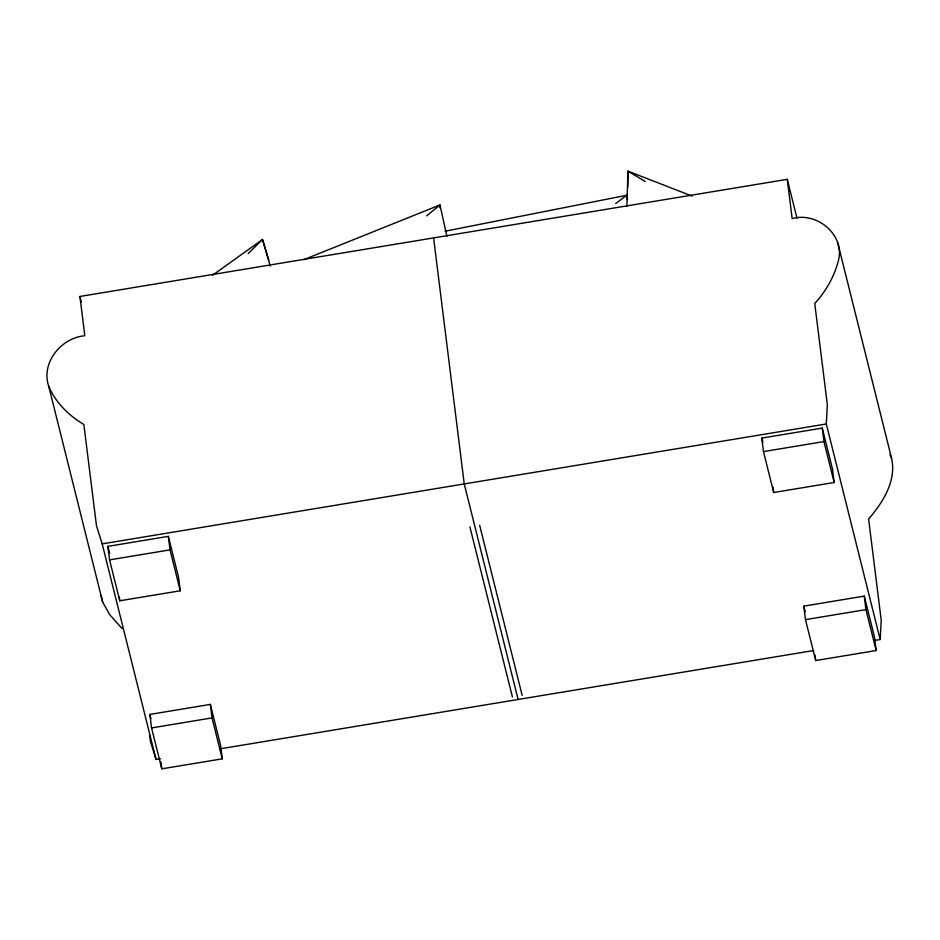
<?xml version="1.0" encoding="UTF-8"?>
<svg xmlns="http://www.w3.org/2000/svg" width="940" height="940" viewBox="0 0 940 940"><rect width="100%" height="100%" fill="white"/><g stroke="black" fill="none" stroke-linecap="round" stroke-linejoin="round"><path stroke-width="1.41" d="M439.944 207.822L439.955 204.955L303.667 259.71M627.732 186.978L627.932 171.162L692.087 196.072M626.886 206.142L627.932 171.162L645.286 181.526M874.388 640.481L880.181 639.517L826.307 423.975L827.353 404.752L814.733 303.456C825.532 291.776 833.709 277.606 837.951 262.248C846.306 235.764 817.483 211.383 792.161 218.609L787.274 179.329L79.924 296.464L84.812 335.745C61.135 337.777 40.584 362.875 48.786 386.481L102.66 602.035L109.51 614.384L122.13 628.613M880.181 639.517L881.227 620.306L868.607 519.009C882.825 502.536 896.831 480.657 891.519 458.038L837.646 242.485M248.125 253.624L262.519 239.477L268.781 260.262M426.69 215.847L439.955 204.955L446.923 236.387M615.665 203.522L626.827 195.25L627.509 199.586M212.511 275.279L262.519 239.477L270.297 266.137M445.078 231.205L626.827 195.25M48.786 386.481C55.672 402.673 68.89 415.586 83.86 424.481L96.479 525.789L102.178 543.884L826.307 423.975M107.877 546.375L168.342 536.364L178.565 577.278L180.245 590.778L119.779 600.789L109.557 559.876L107.877 546.375L109.639 553.425M761.788 438.087L822.253 428.076L832.488 468.99L834.168 482.502L773.702 492.513L763.468 451.599L761.788 438.087L762.845 442.317M109.557 559.876L170.022 549.865L180.245 590.778M763.468 451.599L823.945 441.577L834.168 482.502M149.871 714.412L210.349 704.401L220.571 745.314L222.251 758.827L161.786 768.838L151.563 727.924L149.871 714.412L150.929 718.654M803.794 606.136L864.26 596.113L874.482 637.038L876.174 650.539L815.709 660.55L805.474 619.636L803.794 606.136L805.204 611.775M151.563 727.924L212.029 717.913L222.251 758.827M805.474 619.636L865.94 609.625L876.174 650.539M149.636 735.55L150.365 741.331L156.052 759.438L160.399 758.709M219.784 748.886L813.57 650.55M889.957 454.408L891.519 458.038M787.274 179.329L797.002 218.256M479.67 525.331L522.17 695.377M518.116 699.477L464.243 483.924L433.599 237.902M469.918 526.952L512.418 696.986M79.924 296.464L81.31 302.022M102.178 543.884L156.052 759.438M101.132 595.607L102.66 602.035M864.26 596.113L865.94 609.625M822.253 428.076L823.945 441.577M815.027 655.145L815.709 660.55M773.033 487.108L773.702 492.513M210.349 704.401L212.029 717.913M168.342 536.364L170.022 549.865M160.94 762.082L161.786 768.838M119.274 596.747L119.779 600.789"/></g></svg>
